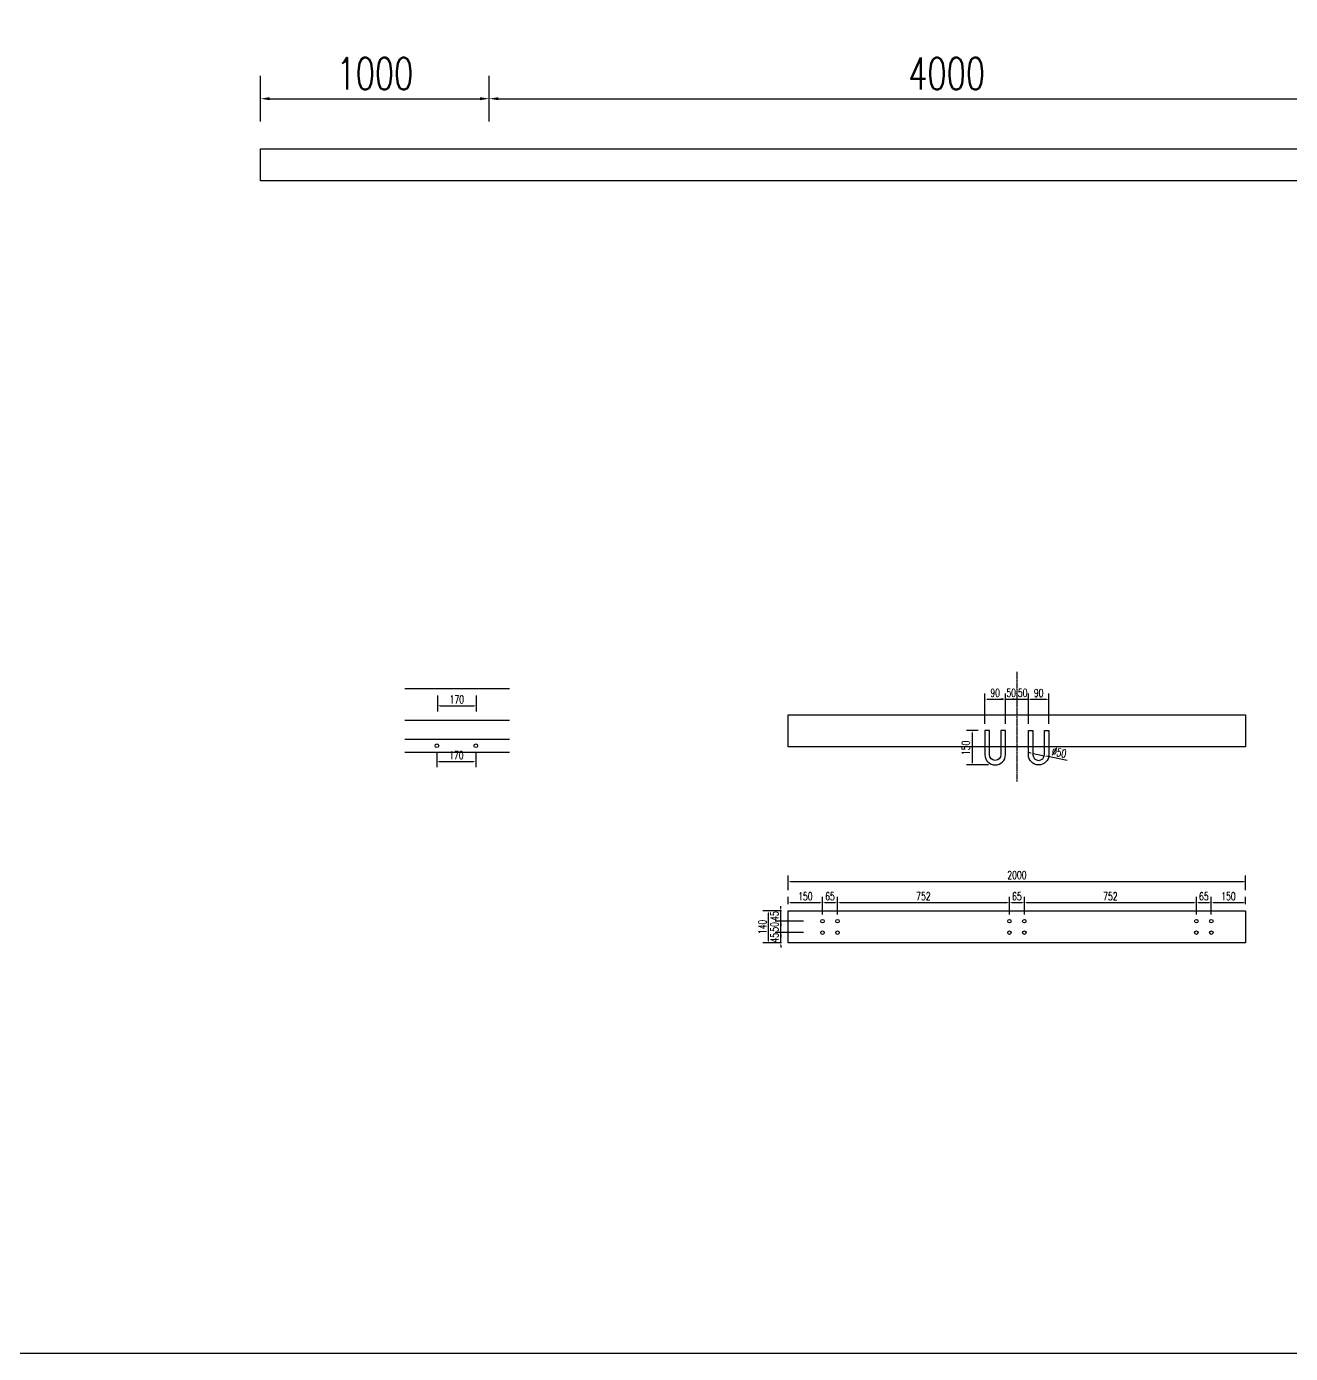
# Model space of a CAD drawing. Header units: millimetres. Extents: x -1690391 to -1305911, y 1095385 to 1536160.
# Drawn here: x -1464267 to -1458740, y 1183094 to 1188895 of the extents above; entities that cross this region are included whole.
import ezdxf

# ---------------------------------------------------------------- set-up
doc = ezdxf.new("R2010")
doc.units = ezdxf.units.MM
doc.header["$LTSCALE"] = 10
doc.linetypes.add('DOTE', pattern=[2.42, 2, -0.2, 0.02, -0.2])
doc.layers.get('DEFPOINTS').update_dxf_attribs({"linetype": 'CONTINUOUS'})
for name, color, linetype in [('DOTE', 1, 'CONTINUOUS'), ('PUB_DIM', 3, 'CONTINUOUS'), ('W- bollard系船栓', 4, 'CONTINUOUS'), ('W-STEEL_FRAME钢架', 3, 'CONTINUOUS')]:
    doc.layers.add(name, color=color, linetype=linetype)
doc.styles.add('STANDARD_T3', font='simplex.shx', dxfattribs={"width": 0.7, "bigfont": 'gbcbig.shx'})
doc.dimstyles.new('W&&10', dxfattribs={"dimtxt": 35, "dimasz": 10, "dimexe": 25, "dimexo": 30, "dimgap": 10, "dimtad": 1, "dimdec": 0, "dimzin": 0, "dimdsep": 46, "dimtxsty": 'STANDARD_T3', "dimcen": 0.09, "dimclrd": 1, "dimclre": 1, "dimclrt": 7, "dimazin": 2, "dimtfac": 1, "dimtdec": 0, "dimtix": 1, "dimtmove": 2, "dimatfit": 3, "dimfxl": 100, "dimtolj": 1, "dimtzin": 0, "dimarcsym": 0})
doc.dimstyles.new('W&&40', dxfattribs={"dimtxt": 140, "dimasz": 40, "dimexe": 100, "dimexo": 120, "dimgap": 40, "dimtad": 1, "dimdec": 0, "dimzin": 0, "dimdsep": 46, "dimtxsty": 'STANDARD_T3', "dimcen": 0.09, "dimclrd": 1, "dimclre": 1, "dimclrt": 7, "dimazin": 2, "dimtfac": 1, "dimtdec": 0, "dimtix": 1, "dimtmove": 2, "dimatfit": 3, "dimfxl": 100, "dimtolj": 1, "dimtzin": 0, "dimarcsym": 0})

# ---------------------------------------------------------------- blocks, each defined once
blk = doc.blocks.new('*D96')
at = {"layer": 'DEFPOINTS', "color": 0, "transparency": 16777216}
for p in [(-1462243.5, 1188579.8), (-1463243.5, 1188360.8, -275.3), (-1462243.5, 1188360.8, -275.3)]:
    blk.add_point(p, dxfattribs=at)
at = {"layer": 'W- bollard系船栓', "color": 1, "lineweight": -2, "transparency": 16777216}
for p, q in [((-1463243.5, 1188480.8), (-1463243.5, 1188679.8)), ((-1462243.5, 1188480.8), (-1462243.5, 1188679.8)), ((-1463203.5, 1188579.8), (-1462283.5, 1188579.8))]:
    blk.add_line(p, q, dxfattribs=at)
at = {"layer": 'W- bollard系船栓', "color": 1, "transparency": 16777216}
for points in [[(-1463203.5, 1188586.5), (-1463203.5, 1188573.2), (-1463243.5, 1188579.8)], [(-1462283.5, 1188586.5), (-1462283.5, 1188573.2), (-1462243.5, 1188579.8)]]:
    blk.add_solid(points, dxfattribs=at)
at = {"layer": 'W- bollard系船栓', "color": 7, "transparency": 16777216, "insert": (-1462743.5, 1188689.8), "char_height": 140, "attachment_point": 5, "style": 'STANDARD_T3'}
blk.add_mtext('\\A1;1000', dxfattribs=at)
blk = doc.blocks.new('*D97')
at = {"layer": 'DEFPOINTS', "color": 0, "transparency": 16777216}
for p in [(-1458243.5, 1188579.8), (-1458243.5, 1188480.8, -275.3), (-1462243.5, 1188360.8, -275.3)]:
    blk.add_point(p, dxfattribs=at)
at = {"layer": 'W- bollard系船栓', "color": 1, "lineweight": -2, "transparency": 16777216}
for p, q in [((-1462243.5, 1188480.8), (-1462243.5, 1188679.8)), ((-1458243.5, 1188600.8), (-1458243.5, 1188679.8)), ((-1462203.5, 1188579.8), (-1458283.5, 1188579.8))]:
    blk.add_line(p, q, dxfattribs=at)
at = {"layer": 'W- bollard系船栓', "color": 1, "transparency": 16777216}
for points in [[(-1462203.5, 1188586.5), (-1462203.5, 1188573.2), (-1462243.5, 1188579.8)], [(-1458283.5, 1188586.5), (-1458283.5, 1188573.2), (-1458243.5, 1188579.8)]]:
    blk.add_solid(points, dxfattribs=at)
at = {"layer": 'W- bollard系船栓', "color": 7, "transparency": 16777216, "insert": (-1460243.5, 1188689.8), "char_height": 140, "attachment_point": 5, "style": 'STANDARD_T3'}
blk.add_mtext('\\A1;4000', dxfattribs=at)
blk = doc.blocks.new('*D100')
at = {"layer": 'DEFPOINTS', "color": 0, "transparency": 16777216}
for p in [(-1462470.1, 1186001, -275.3), (-1462300.1, 1186001, -275.3), (-1462300.1, 1185925.8)]:
    blk.add_point(p, dxfattribs=at)
at = {"layer": 'W- bollard系船栓', "color": 1, "lineweight": -2, "transparency": 16777216}
for p, q in [((-1462470.1, 1185971), (-1462470.1, 1185900.8)), ((-1462460.1, 1185925.8), (-1462310.1, 1185925.8)), ((-1462300.1, 1185971), (-1462300.1, 1185900.8))]:
    blk.add_line(p, q, dxfattribs=at)
at = {"layer": 'W- bollard系船栓', "color": 1, "transparency": 16777216}
for points in [[(-1462460.1, 1185927.4), (-1462460.1, 1185924.1), (-1462470.1, 1185925.8)], [(-1462310.1, 1185927.4), (-1462310.1, 1185924.1), (-1462300.1, 1185925.8)]]:
    blk.add_solid(points, dxfattribs=at)
at = {"layer": 'W- bollard系船栓', "color": 7, "transparency": 16777216, "insert": (-1462385.1, 1185953.3), "char_height": 35, "attachment_point": 5, "style": 'STANDARD_T3'}
blk.add_mtext('\\A1;170', dxfattribs=at)
blk = doc.blocks.new('*D101')
at = {"layer": 'DEFPOINTS', "color": 0, "transparency": 16777216}
for p in [(-1462472.2, 1185750.9), (-1462302.2, 1185750.9), (-1462302.2, 1185681.6)]:
    blk.add_point(p, dxfattribs=at)
at = {"layer": 'W- bollard系船栓', "color": 1, "lineweight": -2, "transparency": 16777216}
for p, q in [((-1462472.2, 1185720.9), (-1462472.2, 1185656.6)), ((-1462302.2, 1185720.9), (-1462302.2, 1185656.6)), ((-1462462.2, 1185681.6), (-1462312.2, 1185681.6))]:
    blk.add_line(p, q, dxfattribs=at)
at = {"layer": 'W- bollard系船栓', "color": 1, "transparency": 16777216}
for points in [[(-1462462.2, 1185683.3), (-1462462.2, 1185680), (-1462472.2, 1185681.6)], [(-1462312.2, 1185683.3), (-1462312.2, 1185680), (-1462302.2, 1185681.6)]]:
    blk.add_solid(points, dxfattribs=at)
at = {"layer": 'W- bollard系船栓', "color": 7, "transparency": 16777216, "insert": (-1462387.2, 1185709.1), "char_height": 35, "attachment_point": 5, "style": 'STANDARD_T3'}
blk.add_mtext('\\A1;170', dxfattribs=at)
blk = doc.blocks.new('*D131')
at = {"layer": 'DEFPOINTS', "color": 0, "transparency": 16777216}
for p in [(-1459986.2, 1185954.8), (-1460076.2, 1185817), (-1459986.2, 1185817)]:
    blk.add_point(p, dxfattribs=at)
at = {"layer": 'PUB_DIM', "color": 1, "lineweight": -2, "transparency": 16777216}
for p, q in [((-1460076.2, 1185847), (-1460076.2, 1185979.8)), ((-1460066.2, 1185954.8), (-1459996.2, 1185954.8)), ((-1459986.2, 1185847), (-1459986.2, 1185979.8))]:
    blk.add_line(p, q, dxfattribs=at)
at = {"layer": 'PUB_DIM', "color": 1, "transparency": 16777216}
for points in [[(-1460066.2, 1185956.5), (-1460066.2, 1185953.1), (-1460076.2, 1185954.8)], [(-1459996.2, 1185956.5), (-1459996.2, 1185953.1), (-1459986.2, 1185954.8)]]:
    blk.add_solid(points, dxfattribs=at)
at = {"layer": 'PUB_DIM', "color": 7, "transparency": 16777216, "insert": (-1460031.2, 1185982.3), "char_height": 35, "attachment_point": 5, "style": 'STANDARD_T3'}
blk.add_mtext('\\A1;90', dxfattribs=at)
blk = doc.blocks.new('*D132')
at = {"layer": 'DEFPOINTS', "color": 0, "transparency": 16777216}
for p in [(-1459936.2, 1185954.8), (-1459936.2, 1185954.8), (-1459986.2, 1185817)]:
    blk.add_point(p, dxfattribs=at)
at = {"layer": 'PUB_DIM', "color": 1, "lineweight": -2, "transparency": 16777216}
for p, q in [((-1459936.2, 1185984.8), (-1459936.2, 1185979.8)), ((-1459996.2, 1185954.8), (-1460006.2, 1185954.8)), ((-1459986.2, 1185847), (-1459986.2, 1185979.8)), ((-1459986.2, 1185954.8), (-1459936.2, 1185954.8)), ((-1459926.2, 1185954.8), (-1459916.2, 1185954.8))]:
    blk.add_line(p, q, dxfattribs=at)
at = {"layer": 'PUB_DIM', "color": 1, "transparency": 16777216}
for points in [[(-1459996.2, 1185956.5), (-1459996.2, 1185953.1), (-1459986.2, 1185954.8)], [(-1459926.2, 1185956.5), (-1459926.2, 1185953.1), (-1459936.2, 1185954.8)]]:
    blk.add_solid(points, dxfattribs=at)
at = {"layer": 'PUB_DIM', "color": 7, "transparency": 16777216, "insert": (-1459961.2, 1185982.3), "char_height": 35, "attachment_point": 5, "style": 'STANDARD_T3'}
blk.add_mtext('\\A1;50', dxfattribs=at)
blk = doc.blocks.new('*D133')
at = {"layer": 'DEFPOINTS', "color": 0, "transparency": 16777216}
for p in [(-1459936.2, 1185954.8), (-1459886.2, 1185954.8), (-1459886.2, 1185817)]:
    blk.add_point(p, dxfattribs=at)
at = {"layer": 'PUB_DIM', "color": 1, "lineweight": -2, "transparency": 16777216}
for p, q in [((-1459936.2, 1185984.8), (-1459936.2, 1185979.8)), ((-1459946.2, 1185954.8), (-1459956.2, 1185954.8)), ((-1459936.2, 1185954.8), (-1459886.2, 1185954.8)), ((-1459886.2, 1185847), (-1459886.2, 1185979.8)), ((-1459876.2, 1185954.8), (-1459866.2, 1185954.8))]:
    blk.add_line(p, q, dxfattribs=at)
at = {"layer": 'PUB_DIM', "color": 1, "transparency": 16777216}
for points in [[(-1459946.2, 1185956.5), (-1459946.2, 1185953.1), (-1459936.2, 1185954.8)], [(-1459876.2, 1185956.5), (-1459876.2, 1185953.1), (-1459886.2, 1185954.8)]]:
    blk.add_solid(points, dxfattribs=at)
at = {"layer": 'PUB_DIM', "color": 7, "transparency": 16777216, "insert": (-1459911.2, 1185982.3), "char_height": 35, "attachment_point": 5, "style": 'STANDARD_T3'}
blk.add_mtext('\\A1;50', dxfattribs=at)
blk = doc.blocks.new('*D134')
at = {"layer": 'DEFPOINTS', "color": 0, "transparency": 16777216}
for p in [(-1459796.2, 1185954), (-1459886.2, 1185817), (-1459796.2, 1185817)]:
    blk.add_point(p, dxfattribs=at)
at = {"layer": 'PUB_DIM', "color": 1, "lineweight": -2, "transparency": 16777216}
for p, q in [((-1459886.2, 1185847), (-1459886.2, 1185979)), ((-1459876.2, 1185954), (-1459806.2, 1185954)), ((-1459796.2, 1185847), (-1459796.2, 1185979))]:
    blk.add_line(p, q, dxfattribs=at)
at = {"layer": 'PUB_DIM', "color": 1, "transparency": 16777216}
for points in [[(-1459876.2, 1185955.6), (-1459876.2, 1185952.3), (-1459886.2, 1185954)], [(-1459806.2, 1185955.6), (-1459806.2, 1185952.3), (-1459796.2, 1185954)]]:
    blk.add_solid(points, dxfattribs=at)
at = {"layer": 'PUB_DIM', "color": 7, "transparency": 16777216, "insert": (-1459841.2, 1185981.5), "char_height": 35, "attachment_point": 5, "style": 'STANDARD_T3'}
blk.add_mtext('\\A1;90', dxfattribs=at)
blk = doc.blocks.new('*D135')
at = {"layer": 'DEFPOINTS', "color": 0, "transparency": 16777216}
for p in [(-1460076.2, 1185817), (-1460132.3, 1185666.8), (-1460031.2, 1185666.8)]:
    blk.add_point(p, dxfattribs=at)
at = {"layer": 'PUB_DIM', "color": 1, "lineweight": -2, "transparency": 16777216}
for p, q in [((-1460106.2, 1185817), (-1460157.3, 1185817)), ((-1460132.3, 1185807), (-1460132.3, 1185676.8)), ((-1460061.2, 1185666.8), (-1460157.3, 1185666.8))]:
    blk.add_line(p, q, dxfattribs=at)
at = {"layer": 'PUB_DIM', "color": 1, "transparency": 16777216}
for points in [[(-1460133.9, 1185807), (-1460130.6, 1185807), (-1460132.3, 1185817)], [(-1460133.9, 1185676.8), (-1460130.6, 1185676.8), (-1460132.3, 1185666.8)]]:
    blk.add_solid(points, dxfattribs=at)
at = {"layer": 'PUB_DIM', "color": 7, "transparency": 16777216, "insert": (-1460159.8, 1185741.9), "char_height": 35, "attachment_point": 5, "rotation": 90, "style": 'STANDARD_T3'}
blk.add_mtext('\\A1;150', dxfattribs=at)
blk = doc.blocks.new('*D136')
at = {"layer": 'DEFPOINTS', "color": 0, "transparency": 16777216}
for p in [(-1459865.7, 1185716.9), (-1459816.7, 1185706.7)]:
    blk.add_point(p, dxfattribs=at)
at = {"layer": 'PUB_DIM', "color": 1, "lineweight": -2, "transparency": 16777216}
for p, q in [((-1459875.5, 1185718.9), (-1459885.3, 1185720.9)), ((-1459865.7, 1185716.9), (-1459816.7, 1185706.7)), ((-1459717, 1185686), (-1459807, 1185704.7))]:
    blk.add_line(p, q, dxfattribs=at)
at = {"layer": 'PUB_DIM', "color": 1, "transparency": 16777216}
for points in [[(-1459875.2, 1185720.5), (-1459875.8, 1185717.3), (-1459865.7, 1185716.9)], [(-1459806.6, 1185706.3), (-1459807.3, 1185703), (-1459816.7, 1185706.7)]]:
    blk.add_solid(points, dxfattribs=at)
at = {"layer": 'PUB_DIM', "color": 7, "transparency": 16777216, "insert": (-1459751.5, 1185721.2), "char_height": 35, "attachment_point": 5, "rotation": 348.26875, "style": 'STANDARD_T3'}
blk.add_mtext('\\A1;∅50', dxfattribs=at)
blk = doc.blocks.new('*D138')
at = {"layer": 'DEFPOINTS', "color": 0, "transparency": 16777216}
for p in [(-1460786.2, 1185065.3), (-1460936.2, 1185028.9), (-1460786.2, 1184983.9)]:
    blk.add_point(p, dxfattribs=at)
at = {"layer": 'W-STEEL_FRAME钢架', "color": 1, "lineweight": -2, "transparency": 16777216}
for p, q in [((-1460936.2, 1185058.9), (-1460936.2, 1185090.3)), ((-1460926.2, 1185065.3), (-1460796.2, 1185065.3)), ((-1460786.2, 1185013.9), (-1460786.2, 1185090.3))]:
    blk.add_line(p, q, dxfattribs=at)
at = {"layer": 'W-STEEL_FRAME钢架', "color": 1, "transparency": 16777216}
for points in [[(-1460926.2, 1185066.9), (-1460926.2, 1185063.6), (-1460936.2, 1185065.3)], [(-1460796.2, 1185066.9), (-1460796.2, 1185063.6), (-1460786.2, 1185065.3)]]:
    blk.add_solid(points, dxfattribs=at)
at = {"layer": 'W-STEEL_FRAME钢架', "color": 7, "transparency": 16777216, "insert": (-1460861.2, 1185092.8), "char_height": 35, "attachment_point": 5, "style": 'STANDARD_T3'}
blk.add_mtext('\\A1;150', dxfattribs=at)
blk = doc.blocks.new('*D139')
at = {"layer": 'DEFPOINTS', "color": 0, "transparency": 16777216}
for p in [(-1460720.9, 1185065.3), (-1460786.2, 1184983.9), (-1460720.9, 1184983.9)]:
    blk.add_point(p, dxfattribs=at)
at = {"layer": 'W-STEEL_FRAME钢架', "color": 1, "lineweight": -2, "transparency": 16777216}
for p, q in [((-1460786.2, 1185013.9), (-1460786.2, 1185090.3)), ((-1460776.2, 1185065.3), (-1460730.9, 1185065.3)), ((-1460720.9, 1185013.9), (-1460720.9, 1185090.3))]:
    blk.add_line(p, q, dxfattribs=at)
at = {"layer": 'W-STEEL_FRAME钢架', "color": 1, "transparency": 16777216}
for points in [[(-1460776.2, 1185066.9), (-1460776.2, 1185063.6), (-1460786.2, 1185065.3)], [(-1460730.9, 1185066.9), (-1460730.9, 1185063.6), (-1460720.9, 1185065.3)]]:
    blk.add_solid(points, dxfattribs=at)
at = {"layer": 'W-STEEL_FRAME钢架', "color": 7, "transparency": 16777216, "insert": (-1460753.6, 1185092.8), "char_height": 35, "attachment_point": 5, "style": 'STANDARD_T3'}
blk.add_mtext('\\A1;65', dxfattribs=at)
blk = doc.blocks.new('*D140')
at = {"layer": 'DEFPOINTS', "color": 0, "transparency": 16777216}
for p in [(-1459968.9, 1185065.3), (-1460720.9, 1184983.9), (-1459968.9, 1184983.9)]:
    blk.add_point(p, dxfattribs=at)
at = {"layer": 'W-STEEL_FRAME钢架', "color": 1, "lineweight": -2, "transparency": 16777216}
for p, q in [((-1460720.9, 1185013.9), (-1460720.9, 1185090.3)), ((-1460710.9, 1185065.3), (-1459978.9, 1185065.3)), ((-1459968.9, 1185013.9), (-1459968.9, 1185090.3))]:
    blk.add_line(p, q, dxfattribs=at)
at = {"layer": 'W-STEEL_FRAME钢架', "color": 1, "transparency": 16777216}
for points in [[(-1460710.9, 1185066.9), (-1460710.9, 1185063.6), (-1460720.9, 1185065.3)], [(-1459978.9, 1185066.9), (-1459978.9, 1185063.6), (-1459968.9, 1185065.3)]]:
    blk.add_solid(points, dxfattribs=at)
at = {"layer": 'W-STEEL_FRAME钢架', "color": 7, "transparency": 16777216, "insert": (-1460344.9, 1185092.8), "char_height": 35, "attachment_point": 5, "style": 'STANDARD_T3'}
blk.add_mtext('\\A1;752', dxfattribs=at)
blk = doc.blocks.new('*D141')
at = {"layer": 'DEFPOINTS', "color": 0, "transparency": 16777216}
for p in [(-1459903.6, 1185065.3), (-1459968.9, 1184983.9), (-1459903.6, 1184983.9)]:
    blk.add_point(p, dxfattribs=at)
at = {"layer": 'W-STEEL_FRAME钢架', "color": 1, "lineweight": -2, "transparency": 16777216}
for p, q in [((-1459968.9, 1185013.9), (-1459968.9, 1185090.3)), ((-1459958.9, 1185065.3), (-1459913.6, 1185065.3)), ((-1459903.6, 1185013.9), (-1459903.6, 1185090.3))]:
    blk.add_line(p, q, dxfattribs=at)
at = {"layer": 'W-STEEL_FRAME钢架', "color": 1, "transparency": 16777216}
for points in [[(-1459958.9, 1185066.9), (-1459958.9, 1185063.6), (-1459968.9, 1185065.3)], [(-1459913.6, 1185066.9), (-1459913.6, 1185063.6), (-1459903.6, 1185065.3)]]:
    blk.add_solid(points, dxfattribs=at)
at = {"layer": 'W-STEEL_FRAME钢架', "color": 7, "transparency": 16777216, "insert": (-1459936.2, 1185092.8), "char_height": 35, "attachment_point": 5, "style": 'STANDARD_T3'}
blk.add_mtext('\\A1;65', dxfattribs=at)
blk = doc.blocks.new('*D142')
at = {"layer": 'DEFPOINTS', "color": 0, "transparency": 16777216}
for p in [(-1459151.6, 1185065.3), (-1459903.6, 1184983.9), (-1459151.6, 1184983.9)]:
    blk.add_point(p, dxfattribs=at)
at = {"layer": 'W-STEEL_FRAME钢架', "color": 1, "lineweight": -2, "transparency": 16777216}
for p, q in [((-1459903.6, 1185013.9), (-1459903.6, 1185090.3)), ((-1459893.6, 1185065.3), (-1459161.6, 1185065.3)), ((-1459151.6, 1185013.9), (-1459151.6, 1185090.3))]:
    blk.add_line(p, q, dxfattribs=at)
at = {"layer": 'W-STEEL_FRAME钢架', "color": 1, "transparency": 16777216}
for points in [[(-1459893.6, 1185066.9), (-1459893.6, 1185063.6), (-1459903.6, 1185065.3)], [(-1459161.6, 1185066.9), (-1459161.6, 1185063.6), (-1459151.6, 1185065.3)]]:
    blk.add_solid(points, dxfattribs=at)
at = {"layer": 'W-STEEL_FRAME钢架', "color": 7, "transparency": 16777216, "insert": (-1459527.6, 1185092.8), "char_height": 35, "attachment_point": 5, "style": 'STANDARD_T3'}
blk.add_mtext('\\A1;752', dxfattribs=at)
blk = doc.blocks.new('*D143')
at = {"layer": 'DEFPOINTS', "color": 0, "transparency": 16777216}
for p in [(-1459086.2, 1185065.3), (-1459151.6, 1184983.9), (-1459086.2, 1184983.9)]:
    blk.add_point(p, dxfattribs=at)
at = {"layer": 'W-STEEL_FRAME钢架', "color": 1, "lineweight": -2, "transparency": 16777216}
for p, q in [((-1459151.6, 1185013.9), (-1459151.6, 1185090.3)), ((-1459141.6, 1185065.3), (-1459096.2, 1185065.3)), ((-1459086.2, 1185013.9), (-1459086.2, 1185090.3))]:
    blk.add_line(p, q, dxfattribs=at)
at = {"layer": 'W-STEEL_FRAME钢架', "color": 1, "transparency": 16777216}
for points in [[(-1459141.6, 1185066.9), (-1459141.6, 1185063.6), (-1459151.6, 1185065.3)], [(-1459096.2, 1185066.9), (-1459096.2, 1185063.6), (-1459086.2, 1185065.3)]]:
    blk.add_solid(points, dxfattribs=at)
at = {"layer": 'W-STEEL_FRAME钢架', "color": 7, "transparency": 16777216, "insert": (-1459118.9, 1185092.8), "char_height": 35, "attachment_point": 5, "style": 'STANDARD_T3'}
blk.add_mtext('\\A1;65', dxfattribs=at)
blk = doc.blocks.new('*D144')
at = {"layer": 'DEFPOINTS', "color": 0, "transparency": 16777216}
for p in [(-1458936.2, 1185065.3), (-1458936.2, 1185028.9), (-1459086.2, 1184983.9)]:
    blk.add_point(p, dxfattribs=at)
at = {"layer": 'W-STEEL_FRAME钢架', "color": 1, "lineweight": -2, "transparency": 16777216}
for p, q in [((-1459086.2, 1185013.9), (-1459086.2, 1185090.3)), ((-1459076.2, 1185065.3), (-1458946.2, 1185065.3)), ((-1458936.2, 1185058.9), (-1458936.2, 1185090.3))]:
    blk.add_line(p, q, dxfattribs=at)
at = {"layer": 'W-STEEL_FRAME钢架', "color": 1, "transparency": 16777216}
for points in [[(-1459076.2, 1185066.9), (-1459076.2, 1185063.6), (-1459086.2, 1185065.3)], [(-1458946.2, 1185066.9), (-1458946.2, 1185063.6), (-1458936.2, 1185065.3)]]:
    blk.add_solid(points, dxfattribs=at)
at = {"layer": 'W-STEEL_FRAME钢架', "color": 7, "transparency": 16777216, "insert": (-1459011.2, 1185092.8), "char_height": 35, "attachment_point": 5, "style": 'STANDARD_T3'}
blk.add_mtext('\\A1;150', dxfattribs=at)
blk = doc.blocks.new('*D145')
at = {"layer": 'DEFPOINTS', "color": 0, "transparency": 16777216}
for p in [(-1461021.8, 1185028.9), (-1460936.2, 1185028.9), (-1460936.2, 1184888.9)]:
    blk.add_point(p, dxfattribs=at)
at = {"layer": 'W-STEEL_FRAME钢架', "color": 1, "lineweight": -2, "transparency": 16777216}
for p, q in [((-1460966.2, 1185028.9), (-1461046.8, 1185028.9)), ((-1461021.8, 1184898.9), (-1461021.8, 1185018.9)), ((-1460966.2, 1184888.9), (-1461046.8, 1184888.9))]:
    blk.add_line(p, q, dxfattribs=at)
at = {"layer": 'W-STEEL_FRAME钢架', "color": 1, "transparency": 16777216}
for points in [[(-1461023.4, 1185018.9), (-1461020.1, 1185018.9), (-1461021.8, 1185028.9)], [(-1461023.4, 1184898.9), (-1461020.1, 1184898.9), (-1461021.8, 1184888.9)]]:
    blk.add_solid(points, dxfattribs=at)
at = {"layer": 'W-STEEL_FRAME钢架', "color": 7, "transparency": 16777216, "insert": (-1461049.3, 1184958.9), "char_height": 35, "attachment_point": 5, "rotation": 90, "style": 'STANDARD_T3'}
blk.add_mtext('\\A1;140', dxfattribs=at)
blk = doc.blocks.new('*D146')
at = {"layer": 'DEFPOINTS', "color": 0, "transparency": 16777216}
for p in [(-1460968.9, 1184933.9), (-1460936.2, 1184888.9), (-1460786.2, 1184933.9)]:
    blk.add_point(p, dxfattribs=at)
at = {"layer": 'W-STEEL_FRAME钢架', "color": 1, "lineweight": -2, "transparency": 16777216}
for p, q in [((-1460968.9, 1184943.9), (-1460968.9, 1184953.9)), ((-1460868.9, 1184933.9), (-1460993.9, 1184933.9)), ((-1460966.2, 1184888.9), (-1460993.9, 1184888.9)), ((-1460968.9, 1184888.9), (-1460968.9, 1184933.9)), ((-1460968.9, 1184878.9), (-1460968.9, 1184868.9))]:
    blk.add_line(p, q, dxfattribs=at)
at = {"layer": 'W-STEEL_FRAME钢架', "color": 1, "transparency": 16777216}
for points in [[(-1460970.6, 1184943.9), (-1460967.3, 1184943.9), (-1460968.9, 1184933.9)], [(-1460970.6, 1184878.9), (-1460967.3, 1184878.9), (-1460968.9, 1184888.9)]]:
    blk.add_solid(points, dxfattribs=at)
at = {"layer": 'W-STEEL_FRAME钢架', "color": 7, "transparency": 16777216, "insert": (-1460996.4, 1184911.4), "char_height": 35, "attachment_point": 5, "rotation": 90, "style": 'STANDARD_T3'}
blk.add_mtext('\\A1;45', dxfattribs=at)
blk = doc.blocks.new('*D147')
at = {"layer": 'DEFPOINTS', "color": 0, "transparency": 16777216}
for p in [(-1460968.9, 1184983.9), (-1460786.2, 1184983.9), (-1460786.2, 1184933.9)]:
    blk.add_point(p, dxfattribs=at)
at = {"layer": 'W-STEEL_FRAME钢架', "color": 1, "lineweight": -2, "transparency": 16777216}
for p, q in [((-1460968.9, 1184993.9), (-1460968.9, 1185003.9)), ((-1460868.9, 1184983.9), (-1460993.9, 1184983.9)), ((-1460968.9, 1184933.9), (-1460968.9, 1184983.9)), ((-1460868.9, 1184933.9), (-1460993.9, 1184933.9)), ((-1460968.9, 1184923.9), (-1460968.9, 1184913.9))]:
    blk.add_line(p, q, dxfattribs=at)
at = {"layer": 'W-STEEL_FRAME钢架', "color": 1, "transparency": 16777216}
for points in [[(-1460970.6, 1184993.9), (-1460967.3, 1184993.9), (-1460968.9, 1184983.9)], [(-1460970.6, 1184923.9), (-1460967.3, 1184923.9), (-1460968.9, 1184933.9)]]:
    blk.add_solid(points, dxfattribs=at)
at = {"layer": 'W-STEEL_FRAME钢架', "color": 7, "transparency": 16777216, "insert": (-1460996.4, 1184958.9), "char_height": 35, "attachment_point": 5, "rotation": 90, "style": 'STANDARD_T3'}
blk.add_mtext('\\A1;50', dxfattribs=at)
blk = doc.blocks.new('*D148')
at = {"layer": 'DEFPOINTS', "color": 0, "transparency": 16777216}
for p in [(-1460968.9, 1185028.9), (-1460936.2, 1185028.9), (-1460786.2, 1184983.9)]:
    blk.add_point(p, dxfattribs=at)
at = {"layer": 'W-STEEL_FRAME钢架', "color": 1, "lineweight": -2, "transparency": 16777216}
for p, q in [((-1460966.2, 1185028.9), (-1460993.9, 1185028.9)), ((-1460968.9, 1185038.9), (-1460968.9, 1185048.9)), ((-1460968.9, 1184983.9), (-1460968.9, 1185028.9)), ((-1460868.9, 1184983.9), (-1460993.9, 1184983.9)), ((-1460968.9, 1184973.9), (-1460968.9, 1184963.9))]:
    blk.add_line(p, q, dxfattribs=at)
at = {"layer": 'W-STEEL_FRAME钢架', "color": 1, "transparency": 16777216}
for points in [[(-1460970.6, 1185038.9), (-1460967.3, 1185038.9), (-1460968.9, 1185028.9)], [(-1460970.6, 1184973.9), (-1460967.3, 1184973.9), (-1460968.9, 1184983.9)]]:
    blk.add_solid(points, dxfattribs=at)
at = {"layer": 'W-STEEL_FRAME钢架', "color": 7, "transparency": 16777216, "insert": (-1460996.4, 1185006.4), "char_height": 35, "attachment_point": 5, "rotation": 90, "style": 'STANDARD_T3'}
blk.add_mtext('\\A1;45', dxfattribs=at)
blk = doc.blocks.new('*D149')
at = {"layer": 'DEFPOINTS', "color": 0, "transparency": 16777216}
for p in [(-1458936.2, 1185158.1), (-1460936.2, 1185090.3), (-1458936.2, 1185090.3)]:
    blk.add_point(p, dxfattribs=at)
at = {"layer": 'W-STEEL_FRAME钢架', "color": 1, "lineweight": -2, "transparency": 16777216}
for p, q in [((-1460936.2, 1185120.3), (-1460936.2, 1185183.1)), ((-1458936.2, 1185120.3), (-1458936.2, 1185183.1)), ((-1460926.2, 1185158.1), (-1458946.2, 1185158.1))]:
    blk.add_line(p, q, dxfattribs=at)
at = {"layer": 'W-STEEL_FRAME钢架', "color": 1, "transparency": 16777216}
for points in [[(-1460926.2, 1185159.8), (-1460926.2, 1185156.4), (-1460936.2, 1185158.1)], [(-1458946.2, 1185159.8), (-1458946.2, 1185156.4), (-1458936.2, 1185158.1)]]:
    blk.add_solid(points, dxfattribs=at)
at = {"layer": 'W-STEEL_FRAME钢架', "color": 7, "transparency": 16777216, "insert": (-1459936.2, 1185185.6), "char_height": 35, "attachment_point": 5, "style": 'STANDARD_T3'}
blk.add_mtext('\\A1;2000', dxfattribs=at)

msp = doc.modelspace()

# ---------------------------------------------------------------- linework, layer by layer
at = {"layer": 'DOTE', "linetype": 'DOTE', "ltscale": 0.5}
msp.add_line((-1459936.2, 1186074.5), (-1459936.2, 1185595.3), dxfattribs=at)
at = {"layer": 'PUB_DIM'}
msp.add_lwpolyline([(-1479634.1, 1204607.7), (-1445133, 1204607.7), (-1445133, 1183094.1), (-1479634.1, 1183094.1)], close=True, dxfattribs=at)
at = {"layer": 'W- bollard系船栓'}
for p, q in [((-1462611.9, 1186001), (-1462155.2, 1186001)), ((-1462155.2, 1185861), (-1462611.9, 1185861)), ((-1462611.9, 1185779.9), (-1462155.2, 1185779.9)), ((-1462155.2, 1185721.9), (-1462611.9, 1185721.9))]:
    msp.add_line(p, q, dxfattribs=at)
for centre in [(-1462472.2, 1185750.9), (-1462302.2, 1185750.9)]:
    msp.add_circle(centre, 8, dxfattribs=at)
at = {"layer": 'W-STEEL_FRAME钢架', "elevation": -275.3}
msp.add_lwpolyline([(-1463243.5, 1188360.8), (-1453243.5, 1188360.8), (-1453243.5, 1188220.8), (-1463243.5, 1188220.8)], close=True, dxfattribs=at)
at = {"layer": 'W-STEEL_FRAME钢架'}
for points in [[(-1460936.2, 1185886.8), (-1458936.2, 1185886.8), (-1458936.2, 1185746.8), (-1460936.2, 1185746.8)], [(-1460936.2, 1185028.9), (-1458936.2, 1185028.9), (-1458936.2, 1184888.9), (-1460936.2, 1184888.9)]]:
    msp.add_lwpolyline(points, close=True, dxfattribs=at)
for points in [[(-1460006.2, 1185817), (-1460006.2, 1185711.8, -1), (-1460056.2, 1185711.8), (-1460056.2, 1185817), (-1460076.2, 1185817), (-1460076.2, 1185711.8, 1), (-1459986.2, 1185711.8), (-1459986.2, 1185817)], [(-1459866.2, 1185817), (-1459866.2, 1185711.8, 1), (-1459816.2, 1185711.8), (-1459816.2, 1185817), (-1459796.2, 1185817), (-1459796.2, 1185711.8, -1), (-1459886.2, 1185711.8), (-1459886.2, 1185817)]]:
    msp.add_lwpolyline(points, format="xyb", close=True, dxfattribs=at)
at = {"layer": 'W-STEEL_FRAME钢架', "color": 1}
for centre in [(-1460786.2, 1184983.9), (-1460786.2, 1184933.9), (-1460720.9, 1184983.9), (-1460720.9, 1184933.9), (-1459968.9, 1184983.9), (-1459968.9, 1184933.9), (-1459903.6, 1184983.9), (-1459903.6, 1184933.9), (-1459151.6, 1184983.9), (-1459151.6, 1184933.9), (-1459086.2, 1184983.9), (-1459086.2, 1184933.9)]:
    msp.add_circle(centre, 7.5, dxfattribs=at)

# ---------------------------------------------------------------- dimensions: what is measured, and where the dimension line sits
at = {"layer": 'PUB_DIM'}
for base, p1, p2, picture, middle in [((-1459986.2, 1185954.8), (-1460076.2, 1185817), (-1459986.2, 1185817), '*D131', (-1460031.2, 1185982.3)), ((-1459936.2, 1185954.8), (-1459986.2, 1185817), (-1459936.2, 1185954.8), '*D132', (-1459961.2, 1185982.3)), ((-1459886.2, 1185954.8), (-1459936.2, 1185954.8), (-1459886.2, 1185817), '*D133', (-1459911.2, 1185982.3)), ((-1459796.2, 1185954), (-1459886.2, 1185817), (-1459796.2, 1185817), '*D134', (-1459841.2, 1185981.5))]:
    dim = msp.add_linear_dim(base=base, p1=p1, p2=p2, dimstyle='W&&10', dxfattribs=at)
    dim.commit()
    dim.dimension.update_dxf_attribs({"geometry": picture, "text_midpoint": middle})
dim = msp.add_linear_dim(base=(-1460132.3, 1185666.8), p1=(-1460076.2, 1185817), p2=(-1460031.2, 1185666.8), angle=90, dimstyle='W&&10', dxfattribs=at)
dim.commit()
dim.dimension.update_dxf_attribs({"geometry": '*D135', "text_midpoint": (-1460159.8, 1185741.9)})
dim = msp.add_diameter_dim_2p(p1=(-1459865.7, 1185716.9), p2=(-1459816.7, 1185706.7), dimstyle='W&&10', dxfattribs=at)
dim.commit()
dim.dimension.update_dxf_attribs({"geometry": '*D136', "text_midpoint": (-1459751.5, 1185721.2)})
at = {"layer": 'W- bollard系船栓'}
for base, p1, p2, dimstyle, picture, middle in [((-1462243.5, 1188579.8), (-1463243.5, 1188360.8, -275.3), (-1462243.5, 1188360.8, -275.3), 'W&&40', '*D96', (-1462743.5, 1188689.8)), ((-1458243.5, 1188579.8), (-1462243.5, 1188360.8, -275.3), (-1458243.5, 1188480.8, -275.3), 'W&&40', '*D97', (-1460243.5, 1188689.8)), ((-1462300.1, 1185925.8), (-1462470.1, 1186001, -275.3), (-1462300.1, 1186001, -275.3), 'W&&10', '*D100', (-1462385.1, 1185953.3)), ((-1462302.2, 1185681.6), (-1462472.2, 1185750.9), (-1462302.2, 1185750.9), 'W&&10', '*D101', (-1462387.2, 1185709.1))]:
    dim = msp.add_linear_dim(base=base, p1=p1, p2=p2, dimstyle=dimstyle, dxfattribs=at)
    dim.commit()
    dim.dimension.update_dxf_attribs({"geometry": picture, "text_midpoint": middle})
at = {"layer": 'W-STEEL_FRAME钢架'}
for base, p1, p2, picture, middle in [((-1458936.2, 1185158.1), (-1460936.2, 1185090.3), (-1458936.2, 1185090.3), '*D149', (-1459936.2, 1185185.6)), ((-1460786.2, 1185065.3), (-1460936.2, 1185028.9), (-1460786.2, 1184983.9), '*D138', (-1460861.2, 1185092.8)), ((-1460720.9, 1185065.3), (-1460786.2, 1184983.9), (-1460720.9, 1184983.9), '*D139', (-1460753.6, 1185092.8)), ((-1459968.9, 1185065.3), (-1460720.9, 1184983.9), (-1459968.9, 1184983.9), '*D140', (-1460344.9, 1185092.8)), ((-1459903.6, 1185065.3), (-1459968.9, 1184983.9), (-1459903.6, 1184983.9), '*D141', (-1459936.2, 1185092.8)), ((-1459151.6, 1185065.3), (-1459903.6, 1184983.9), (-1459151.6, 1184983.9), '*D142', (-1459527.6, 1185092.8)), ((-1459086.2, 1185065.3), (-1459151.6, 1184983.9), (-1459086.2, 1184983.9), '*D143', (-1459118.9, 1185092.8)), ((-1458936.2, 1185065.3), (-1459086.2, 1184983.9), (-1458936.2, 1185028.9), '*D144', (-1459011.2, 1185092.8))]:
    dim = msp.add_linear_dim(base=base, p1=p1, p2=p2, dimstyle='W&&10', dxfattribs=at)
    dim.commit()
    dim.dimension.update_dxf_attribs({"geometry": picture, "text_midpoint": middle})
dim = msp.add_linear_dim(base=(-1461021.8, 1185028.9), p1=(-1460936.2, 1184888.9), p2=(-1460936.2, 1185028.9), angle=90, dimstyle='W&&10', dxfattribs=at)
dim.commit()
dim.dimension.update_dxf_attribs({"geometry": '*D145', "text_midpoint": (-1461049.3, 1184958.9)})
for base, p1, p2, picture, middle in [((-1460968.9, 1185028.9), (-1460786.2, 1184983.9), (-1460936.2, 1185028.9), '*D148', (-1460996.4, 1185006.4)), ((-1460968.9, 1184983.9), (-1460786.2, 1184933.9), (-1460786.2, 1184983.9), '*D147', (-1460996.4, 1184958.9)), ((-1460968.9, 1184933.9), (-1460936.2, 1184888.9), (-1460786.2, 1184933.9), '*D146', (-1460996.4, 1184911.4))]:
    dim = msp.add_linear_dim(base=base, p1=p1, p2=p2, angle=90, dimstyle='W&&10', override={"dimfxlon": 1}, dxfattribs=at)
    dim.commit()
    dim.dimension.update_dxf_attribs({"geometry": picture, "text_midpoint": middle})

doc.saveas('drawing.dxf')
